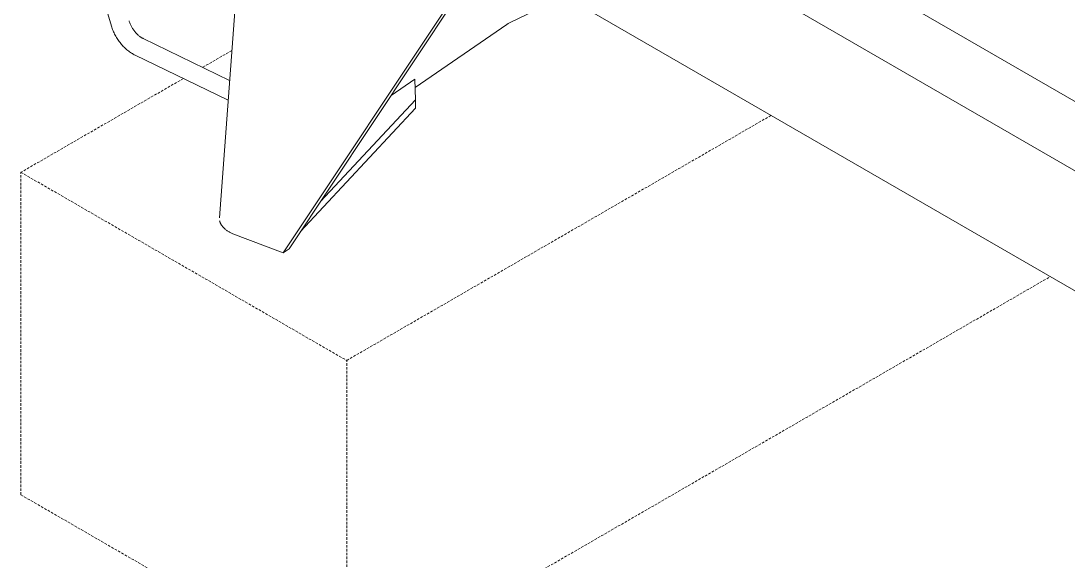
# Model space of a CAD drawing. Header units: millimetres. Extents: x -219 to 4970, y -9 to 3393.
# Drawn here: x 3223 to 3739, y 1612 to 1878 of the extents above; entities that cross this region are included whole.
import ezdxf

# ---------------------------------------------------------------- set-up
doc = ezdxf.new("R2010")
doc.units = ezdxf.units.MM
doc.linetypes.add('HIDDEN', pattern=[1.905, 1.27, -0.635])
doc.layers.add('ZANO_R', color=7, linetype='Continuous', lineweight=0)
doc.layers.add('ZANO_R_przerywana', color=7, linetype='HIDDEN', lineweight=0)

msp = doc.modelspace()

# ---------------------------------------------------------------- linework, layer by layer
at = {"layer": 'ZANO_R'}
for p, q in [((3267.49, 1875.67), (3224.41, 2022.64)), ((3320.67, 1781.24), (3338.68, 2022.39)), ((3425.94, 2021.14), (4567.86, 1361.85)), ((3395.07, 2004.82), (4540.69, 1343.39)), ((4489.68, 1313.72), (3450.46, 1913.72)), ((3447.64, 1905.19), (3355.02, 1766.07)), ((3352.06, 1764.05), (3444.68, 1903.16)), ((3463.52, 1877.28), (3490.74, 1890.46)), ((3276.2, 1878.23), (3276.3, 1877.89)), ((3276.3, 1877.89), (3276.42, 1877.56)), ((3276.42, 1877.56), (3276.54, 1877.22)), ((3267.66, 1875.11), (3267.49, 1875.67)), ((3267.86, 1874.54), (3267.66, 1875.11)), ((3268.06, 1873.98), (3267.86, 1874.54)), ((3268.29, 1873.41), (3268.06, 1873.98)), ((3268.53, 1872.86), (3268.29, 1873.41)), ((3268.78, 1872.3), (3268.53, 1872.86)), ((3276.54, 1877.22), (3276.68, 1876.88)), ((3276.68, 1876.88), (3276.83, 1876.54)), ((3276.83, 1876.54), (3276.98, 1876.19)), ((3276.98, 1876.19), (3277.15, 1875.85)), ((3277.15, 1875.85), (3277.33, 1875.51)), ((3277.33, 1875.51), (3277.52, 1875.16)), ((3277.52, 1875.16), (3277.72, 1874.82)), ((3277.72, 1874.82), (3277.93, 1874.48)), ((3277.93, 1874.48), (3278.15, 1874.15)), ((3278.15, 1874.15), (3278.38, 1873.82)), ((3278.38, 1873.82), (3278.62, 1873.49)), ((3278.62, 1873.49), (3278.86, 1873.18)), ((3278.86, 1873.18), (3279.11, 1872.87)), ((3279.11, 1872.87), (3279.36, 1872.57)), ((3279.36, 1872.57), (3279.62, 1872.29)), ((3417.07, 1845.46), (3462.24, 1876.54)), ((3462.24, 1876.54), (3462.49, 1876.7)), ((3462.49, 1876.7), (3462.74, 1876.86)), ((3462.74, 1876.86), (3463, 1877)), ((3463, 1877), (3463.26, 1877.14)), ((3463.26, 1877.14), (3463.52, 1877.28)), ((3269.05, 1871.75), (3268.78, 1872.3)), ((3269.34, 1871.21), (3269.05, 1871.75)), ((3269.64, 1870.66), (3269.34, 1871.21)), ((3269.96, 1870.12), (3269.64, 1870.66)), ((3270.29, 1869.59), (3269.96, 1870.12)), ((3270.63, 1869.07), (3270.29, 1869.59)), ((3270.99, 1868.55), (3270.63, 1869.07)), ((3271.36, 1868.05), (3270.99, 1868.55)), ((3271.74, 1867.55), (3271.36, 1868.05)), ((3272.13, 1867.06), (3271.74, 1867.55)), ((3279.62, 1872.29), (3279.87, 1872.02)), ((3279.87, 1872.02), (3280.14, 1871.75)), ((3280.14, 1871.75), (3280.4, 1871.5)), ((3280.4, 1871.5), (3280.67, 1871.25)), ((3280.67, 1871.25), (3280.94, 1871.02)), ((3280.94, 1871.02), (3281.21, 1870.8)), ((3281.21, 1870.8), (3281.46, 1870.6)), ((3281.46, 1870.6), (3281.71, 1870.42)), ((3281.71, 1870.42), (3281.96, 1870.25)), ((3281.96, 1870.25), (3282.2, 1870.08)), ((3282.2, 1870.08), (3282.45, 1869.93)), ((3282.45, 1869.93), (3282.69, 1869.79)), ((3282.69, 1869.79), (3282.92, 1869.67)), ((3282.92, 1869.67), (3283.16, 1869.55)), ((3283.16, 1869.55), (3325.73, 1848.92)), ((3272.53, 1866.6), (3272.13, 1867.06)), ((3272.93, 1866.15), (3272.53, 1866.6)), ((3273.35, 1865.71), (3272.93, 1866.15)), ((3273.77, 1865.28), (3273.35, 1865.71)), ((3274.2, 1864.86), (3273.77, 1865.28)), ((3274.65, 1864.46), (3274.2, 1864.86)), ((3275.09, 1864.07), (3274.65, 1864.46)), ((3275.55, 1863.7), (3275.09, 1864.07)), ((3275.99, 1863.36), (3275.55, 1863.7)), ((3276.43, 1863.03), (3275.99, 1863.36)), ((3276.88, 1862.72), (3276.43, 1863.03)), ((3277.34, 1862.42), (3276.88, 1862.72)), ((3277.8, 1862.14), (3277.34, 1862.42)), ((3278.26, 1861.87), (3277.8, 1862.14)), ((3278.73, 1861.62), (3278.26, 1861.87)), ((3279.2, 1861.38), (3278.73, 1861.62)), ((3325, 1839.19), (3279.2, 1861.38)), ((3416.98, 1849.63), (3405.3, 1841.59)), ((3417.21, 1839.45), (3416.98, 1849.63)), ((3370.51, 1789.34), (3417.21, 1839.45)), ((3417.21, 1839.45), (3417.21, 1835.21)), ((3417.21, 1835.21), (3360.63, 1774.5)), ((3320.79, 1779.75), (3320.82, 1779.64)), ((3320.82, 1779.64), (3320.85, 1779.53)), ((3320.85, 1779.53), (3320.88, 1779.41)), ((3320.88, 1779.41), (3320.92, 1779.3)), ((3320.92, 1779.3), (3320.95, 1779.19)), ((3320.95, 1779.19), (3320.99, 1779.08)), ((3320.99, 1779.08), (3321.04, 1778.97)), ((3321.04, 1778.97), (3321.08, 1778.86)), ((3321.08, 1778.86), (3321.13, 1778.74)), ((3321.13, 1778.74), (3321.18, 1778.63)), ((3321.18, 1778.63), (3321.23, 1778.52)), ((3321.23, 1778.52), (3321.29, 1778.41)), ((3321.29, 1778.41), (3321.35, 1778.3)), ((3321.35, 1778.3), (3321.41, 1778.19)), ((3321.41, 1778.19), (3321.53, 1777.97)), ((3321.53, 1777.97), (3321.61, 1777.86)), ((3321.61, 1777.86), (3321.68, 1777.74)), ((3321.68, 1777.74), (3321.83, 1777.51)), ((3321.83, 1777.51), (3322, 1777.29)), ((3322, 1777.29), (3322.17, 1777.08)), ((3322.17, 1777.08), (3322.34, 1776.87)), ((3322.34, 1776.87), (3322.52, 1776.66)), ((3322.52, 1776.66), (3322.71, 1776.46)), ((3322.71, 1776.46), (3322.9, 1776.27)), ((3322.9, 1776.27), (3323.13, 1776.05)), ((3323.13, 1776.05), (3323.36, 1775.84)), ((3323.36, 1775.84), (3323.6, 1775.64)), ((3323.6, 1775.64), (3323.84, 1775.45)), ((3323.84, 1775.45), (3324.08, 1775.25)), ((3324.08, 1775.25), (3324.33, 1775.07)), ((3324.33, 1775.07), (3324.59, 1774.89)), ((3324.59, 1774.89), (3324.84, 1774.71)), ((3324.84, 1774.71), (3325.13, 1774.52)), ((3325.13, 1774.52), (3325.43, 1774.34)), ((3325.43, 1774.34), (3325.73, 1774.16)), ((3325.73, 1774.16), (3326.03, 1773.99)), ((3326.03, 1773.99), (3326.33, 1773.83)), ((3326.33, 1773.83), (3326.64, 1773.67)), ((3326.64, 1773.67), (3327.26, 1773.36)), ((3327.26, 1773.36), (3352.06, 1764.05)), ((3355.02, 1766.07), (3352.06, 1764.05))]:
    msp.add_line(p, q, dxfattribs=at)
at = {"layer": 'ZANO_R_przerywana'}
for p, q in [((3326.83, 1863.68), (3312.43, 1855.37)), ((3302.93, 1849.88), (3222.92, 1803.69)), ((3383.39, 1711.04), (3592.45, 1831.74)), ((3222.92, 1803.69), (3383.39, 1711.04)), ((3222.92, 1644.87), (3222.92, 1803.69)), ((3383.39, 1552.22), (3729.99, 1752.33)), ((3383.39, 1552.22), (3383.39, 1711.04)), ((3222.92, 1644.87), (3383.39, 1552.22))]:
    msp.add_line(p, q, dxfattribs=at)

doc.saveas('drawing.dxf')
